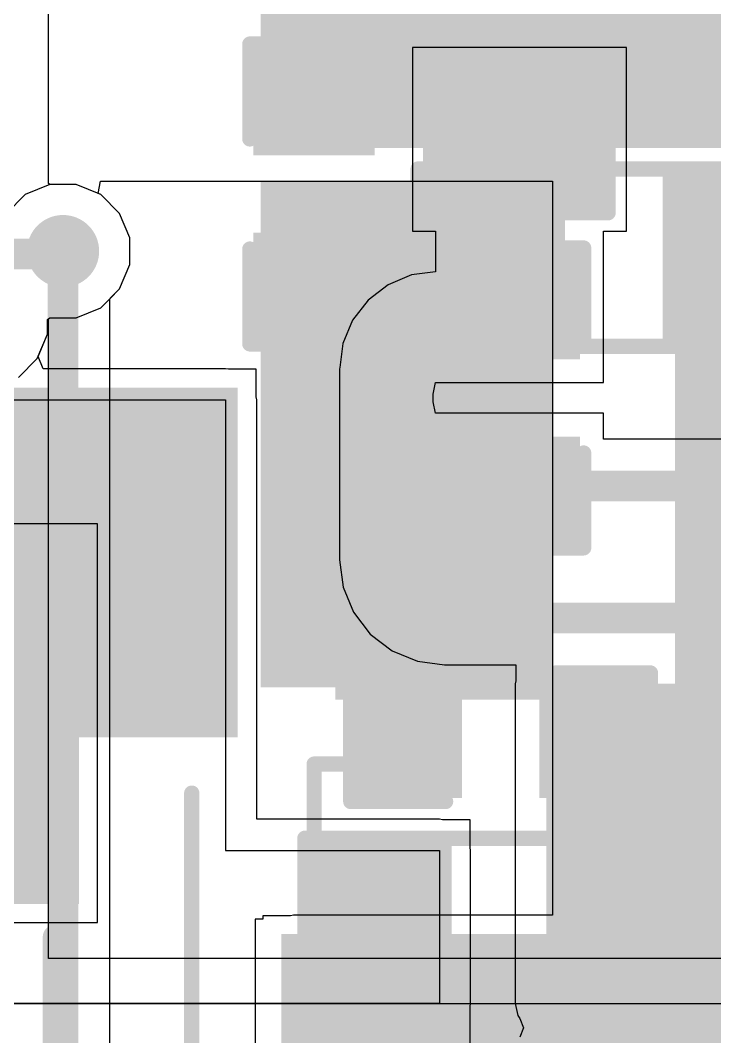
# Model space of a CAD drawing. Header units: inches. Extents: x -0.01 to 2.44, y -0.01 to 2.26.
# Drawn here: x 1.1649 to 1.392, y 1.0444 to 1.3766 of the extents above; entities that cross this region are included whole.
import ezdxf

# ---------------------------------------------------------------- set-up
doc = ezdxf.new("R2010")
doc.units = ezdxf.units.IN
doc.header["$MEASUREMENT"] = 0
for name, color, linetype in [('Bottom Layer', 5, 'Continuous'), ('Bottom Overlay', 54, 'Continuous'), ('Bottom Paste', 16, 'Continuous'), ('Bottom Solder', 6, 'Continuous'), ('GROUND', 16, 'Continuous'), ('POWER', 76, 'Continuous'), ('SIGNAL1', 90, 'Continuous'), ('SIGNAL2', 156, 'Continuous'), ('Top Layer', 1, 'Continuous'), ('Top Overlay', 2, 'Continuous'), ('Top Paste', 8, 'Continuous'), ('Top Solder', 216, 'Continuous'), ('Via Holes', 16, 'Continuous')]:
    doc.layers.add(name, color=color, linetype=linetype)

# ---------------------------------------------------------------- blocks, each defined once
blk = doc.blocks.new('RES_0805_37')
at = {"layer": 'Top Layer'}
for points in [[(-0.06, 0.025), (-0.02, 0.025), (-0.02, -0.025), (-0.06, -0.025)], [(0.02, 0.025), (0.06, 0.025), (0.06, -0.025), (0.02, -0.025)]]:
    blk.add_hatch(color=1, dxfattribs=at).paths.add_polyline_path(points)
at = {"layer": 'Top Paste'}
for points in [[(-0.06, 0.025), (-0.02, 0.025), (-0.02, -0.025), (-0.06, -0.025)], [(0.02, 0.025), (0.06, 0.025), (0.06, -0.025), (0.02, -0.025)]]:
    blk.add_hatch(color=8, dxfattribs=at).paths.add_polyline_path(points)
at = {"layer": 'Top Solder'}
for points in [[(-0.064, 0.029), (-0.016, 0.029), (-0.016, -0.029), (-0.064, -0.029)], [(0.016, 0.029), (0.064, 0.029), (0.064, -0.029), (0.016, -0.029)]]:
    blk.add_hatch(color=216, dxfattribs=at).paths.add_polyline_path(points)
at = {"layer": 'Top Overlay'}
for points in [[(-0.064, -0.029, 0.005, 0.005, 0), (-0.064, 0.029, 0.005, 0.005, 0)], [(-0.064, 0.029, 0.005, 0.005, 0), (0.064, 0.029, 0.005, 0.005, 0)], [(0.064, -0.029, 0.005, 0.005, 0), (0.064, 0.029, 0.005, 0.005, 0)], [(-0.064, -0.029, 0.005, 0.005, 0), (0.064, -0.029, 0.005, 0.005, 0)]]:
    blk.add_lwpolyline(points, format="xyseb", dxfattribs=at)
for points in [[(-0.06525, 0.029, 0.0025, 0.0025, 1), (-0.06275, 0.029, 0.0025, 0.0025, 1)], [(-0.06525, 0.029, 0.0025, 0.0025, 1), (-0.06275, 0.029, 0.0025, 0.0025, 1)], [(0.06275, 0.029, 0.0025, 0.0025, 1), (0.06525, 0.029, 0.0025, 0.0025, 1)], [(0.06275, 0.029, 0.0025, 0.0025, 1), (0.06525, 0.029, 0.0025, 0.0025, 1)], [(-0.06525, -0.029, 0.0025, 0.0025, 1), (-0.06275, -0.029, 0.0025, 0.0025, 1)], [(-0.06525, -0.029, 0.0025, 0.0025, 1), (-0.06275, -0.029, 0.0025, 0.0025, 1)], [(0.06275, -0.029, 0.0025, 0.0025, 1), (0.06525, -0.029, 0.0025, 0.0025, 1)], [(0.06275, -0.029, 0.0025, 0.0025, 1), (0.06525, -0.029, 0.0025, 0.0025, 1)]]:
    blk.add_lwpolyline(points, format="xyseb", close=True, dxfattribs=at)
blk = doc.blocks.new('RES_3920_B_46')
at = {"layer": 'Bottom Layer'}
blk.add_hatch(color=5, dxfattribs=at).paths.add_polyline_path([(-0.21654, 0.12205), (-0.11024, 0.12205), (-0.11024, -0.12205), (-0.21654, -0.12205)])
at = {"layer": 'Bottom Paste'}
blk.add_hatch(color=16, dxfattribs=at).paths.add_polyline_path([(-0.21654, 0.12205), (-0.11024, 0.12205), (-0.11024, -0.12205), (-0.21654, -0.12205)])
at = {"layer": 'Bottom Solder'}
blk.add_hatch(color=6, dxfattribs=at).paths.add_polyline_path([(-0.22054, 0.12605), (-0.10624, 0.12605), (-0.10624, -0.12605), (-0.22054, -0.12605)])
at = {"layer": 'Bottom Overlay'}
blk.add_lwpolyline([(0.082, 0.111, 0.005, 0.005, 0), (-0.088, 0.111, 0.005, 0.005, 0)], format="xyseb", dxfattribs=at)
blk.add_lwpolyline([(-0.08925, 0.111, 0.0025, 0.0025, 1), (-0.08675, 0.111, 0.0025, 0.0025, 1)], format="xyseb", close=True, dxfattribs=at)
blk = doc.blocks.new('RES_0805_B_48')
at = {"layer": 'Bottom Layer'}
for points in [[(-0.06, 0.025), (-0.02, 0.025), (-0.02, -0.025), (-0.06, -0.025)], [(0.02, 0.025), (0.06, 0.025), (0.06, -0.025), (0.02, -0.025)]]:
    blk.add_hatch(color=5, dxfattribs=at).paths.add_polyline_path(points)
at = {"layer": 'Bottom Paste'}
for points in [[(-0.06, 0.025), (-0.02, 0.025), (-0.02, -0.025), (-0.06, -0.025)], [(0.02, 0.025), (0.06, 0.025), (0.06, -0.025), (0.02, -0.025)]]:
    blk.add_hatch(color=16, dxfattribs=at).paths.add_polyline_path(points)
at = {"layer": 'Bottom Solder'}
for points in [[(-0.064, 0.029), (-0.016, 0.029), (-0.016, -0.029), (-0.064, -0.029)], [(0.016, 0.029), (0.064, 0.029), (0.064, -0.029), (0.016, -0.029)]]:
    blk.add_hatch(color=6, dxfattribs=at).paths.add_polyline_path(points)
at = {"layer": 'Bottom Overlay'}
for points in [[(-0.064, -0.029, 0.005, 0.005, 0), (-0.064, 0.029, 0.005, 0.005, 0)], [(-0.064, 0.029, 0.005, 0.005, 0), (0.064, 0.029, 0.005, 0.005, 0)], [(0.064, -0.029, 0.005, 0.005, 0), (0.064, 0.029, 0.005, 0.005, 0)], [(-0.064, -0.029, 0.005, 0.005, 0), (0.064, -0.029, 0.005, 0.005, 0)]]:
    blk.add_lwpolyline(points, format="xyseb", dxfattribs=at)
for points in [[(-0.06525, 0.029, 0.0025, 0.0025, 1), (-0.06275, 0.029, 0.0025, 0.0025, 1)], [(-0.06525, 0.029, 0.0025, 0.0025, 1), (-0.06275, 0.029, 0.0025, 0.0025, 1)], [(0.06275, 0.029, 0.0025, 0.0025, 1), (0.06525, 0.029, 0.0025, 0.0025, 1)], [(0.06275, 0.029, 0.0025, 0.0025, 1), (0.06525, 0.029, 0.0025, 0.0025, 1)], [(-0.06525, -0.029, 0.0025, 0.0025, 1), (-0.06275, -0.029, 0.0025, 0.0025, 1)], [(-0.06525, -0.029, 0.0025, 0.0025, 1), (-0.06275, -0.029, 0.0025, 0.0025, 1)], [(0.06275, -0.029, 0.0025, 0.0025, 1), (0.06525, -0.029, 0.0025, 0.0025, 1)], [(0.06275, -0.029, 0.0025, 0.0025, 1), (0.06525, -0.029, 0.0025, 0.0025, 1)]]:
    blk.add_lwpolyline(points, format="xyseb", close=True, dxfattribs=at)
blk = doc.blocks.new('RES_0805_B_49')
at = {"layer": 'Bottom Layer'}
for points in [[(-0.06, 0.025), (-0.02, 0.025), (-0.02, -0.025), (-0.06, -0.025)], [(0.02, 0.025), (0.06, 0.025), (0.06, -0.025), (0.02, -0.025)]]:
    blk.add_hatch(color=5, dxfattribs=at).paths.add_polyline_path(points)
at = {"layer": 'Bottom Paste'}
for points in [[(-0.06, 0.025), (-0.02, 0.025), (-0.02, -0.025), (-0.06, -0.025)], [(0.02, 0.025), (0.06, 0.025), (0.06, -0.025), (0.02, -0.025)]]:
    blk.add_hatch(color=16, dxfattribs=at).paths.add_polyline_path(points)
at = {"layer": 'Bottom Solder'}
for points in [[(-0.064, 0.029), (-0.016, 0.029), (-0.016, -0.029), (-0.064, -0.029)], [(0.016, 0.029), (0.064, 0.029), (0.064, -0.029), (0.016, -0.029)]]:
    blk.add_hatch(color=6, dxfattribs=at).paths.add_polyline_path(points)
at = {"layer": 'Bottom Overlay'}
for points in [[(-0.064, -0.029, 0.005, 0.005, 0), (-0.064, 0.029, 0.005, 0.005, 0)], [(-0.064, 0.029, 0.005, 0.005, 0), (0.064, 0.029, 0.005, 0.005, 0)], [(0.064, -0.029, 0.005, 0.005, 0), (0.064, 0.029, 0.005, 0.005, 0)], [(-0.064, -0.029, 0.005, 0.005, 0), (0.064, -0.029, 0.005, 0.005, 0)]]:
    blk.add_lwpolyline(points, format="xyseb", dxfattribs=at)
for points in [[(-0.06525, 0.029, 0.0025, 0.0025, 1), (-0.06275, 0.029, 0.0025, 0.0025, 1)], [(-0.06525, 0.029, 0.0025, 0.0025, 1), (-0.06275, 0.029, 0.0025, 0.0025, 1)], [(0.06275, 0.029, 0.0025, 0.0025, 1), (0.06525, 0.029, 0.0025, 0.0025, 1)], [(0.06275, 0.029, 0.0025, 0.0025, 1), (0.06525, 0.029, 0.0025, 0.0025, 1)], [(-0.06525, -0.029, 0.0025, 0.0025, 1), (-0.06275, -0.029, 0.0025, 0.0025, 1)], [(-0.06525, -0.029, 0.0025, 0.0025, 1), (-0.06275, -0.029, 0.0025, 0.0025, 1)], [(0.06275, -0.029, 0.0025, 0.0025, 1), (0.06525, -0.029, 0.0025, 0.0025, 1)], [(0.06275, -0.029, 0.0025, 0.0025, 1), (0.06525, -0.029, 0.0025, 0.0025, 1)]]:
    blk.add_lwpolyline(points, format="xyseb", close=True, dxfattribs=at)
blk = doc.blocks.new('RES_0805_B_51')
at = {"layer": 'Bottom Layer'}
for points in [[(-0.06, 0.025), (-0.02, 0.025), (-0.02, -0.025), (-0.06, -0.025)], [(0.02, 0.025), (0.06, 0.025), (0.06, -0.025), (0.02, -0.025)]]:
    blk.add_hatch(color=5, dxfattribs=at).paths.add_polyline_path(points)
at = {"layer": 'Bottom Paste'}
for points in [[(-0.06, 0.025), (-0.02, 0.025), (-0.02, -0.025), (-0.06, -0.025)], [(0.02, 0.025), (0.06, 0.025), (0.06, -0.025), (0.02, -0.025)]]:
    blk.add_hatch(color=16, dxfattribs=at).paths.add_polyline_path(points)
at = {"layer": 'Bottom Solder'}
for points in [[(-0.064, 0.029), (-0.016, 0.029), (-0.016, -0.029), (-0.064, -0.029)], [(0.016, 0.029), (0.064, 0.029), (0.064, -0.029), (0.016, -0.029)]]:
    blk.add_hatch(color=6, dxfattribs=at).paths.add_polyline_path(points)
at = {"layer": 'Bottom Overlay'}
for points in [[(-0.064, -0.029, 0.005, 0.005, 0), (-0.064, 0.029, 0.005, 0.005, 0)], [(0.064, 0.029, 0.005, 0.005, 0), (-0.064, 0.029, 0.005, 0.005, 0)], [(0.064, -0.029, 0.005, 0.005, 0), (0.064, 0.029, 0.005, 0.005, 0)], [(0.064, -0.029, 0.005, 0.005, 0), (-0.064, -0.029, 0.005, 0.005, 0)]]:
    blk.add_lwpolyline(points, format="xyseb", dxfattribs=at)
for points in [[(-0.06525, 0.029, 0.0025, 0.0025, 1), (-0.06275, 0.029, 0.0025, 0.0025, 1)], [(-0.06525, 0.029, 0.0025, 0.0025, 1), (-0.06275, 0.029, 0.0025, 0.0025, 1)], [(0.06275, 0.029, 0.0025, 0.0025, 1), (0.06525, 0.029, 0.0025, 0.0025, 1)], [(0.06275, 0.029, 0.0025, 0.0025, 1), (0.06525, 0.029, 0.0025, 0.0025, 1)], [(-0.06525, -0.029, 0.0025, 0.0025, 1), (-0.06275, -0.029, 0.0025, 0.0025, 1)], [(-0.06525, -0.029, 0.0025, 0.0025, 1), (-0.06275, -0.029, 0.0025, 0.0025, 1)], [(0.06275, -0.029, 0.0025, 0.0025, 1), (0.06525, -0.029, 0.0025, 0.0025, 1)], [(0.06275, -0.029, 0.0025, 0.0025, 1), (0.06525, -0.029, 0.0025, 0.0025, 1)]]:
    blk.add_lwpolyline(points, format="xyseb", close=True, dxfattribs=at)
blk = doc.blocks.new('TO_252_2L_80')
at = {"layer": 'Top Layer'}
for points in [[(-0.1378, 0.27362), (0.1378, 0.27362), (0.1378, -0.00197), (-0.1378, -0.00197)], [(0.06102, -0.08661), (0.12008, -0.08661), (0.12008, -0.18504), (0.06102, -0.18504)]]:
    blk.add_hatch(color=1, dxfattribs=at).paths.add_polyline_path(points)
at = {"layer": 'Top Paste'}
for points in [[(-0.1378, 0.27362), (0.1378, 0.27362), (0.1378, -0.00197), (-0.1378, -0.00197)], [(0.06102, -0.08661), (0.12008, -0.08661), (0.12008, -0.18504), (0.06102, -0.18504)]]:
    blk.add_hatch(color=8, dxfattribs=at).paths.add_polyline_path(points)
at = {"layer": 'Top Solder'}
for points in [[(-0.1418, 0.27762), (0.1418, 0.27762), (0.1418, -0.00597), (-0.1418, -0.00597)], [(0.05702, -0.08261), (0.12408, -0.08261), (0.12408, -0.18904), (0.05702, -0.18904)]]:
    blk.add_hatch(color=216, dxfattribs=at).paths.add_polyline_path(points)
at = {"layer": 'Top Overlay'}
for points in [[(0.13105, -0.00894, 0.005, 0.005, 0), (0.13105, -0.06153, 0.005, 0.005, 0)], [(0.13105, -0.06153, 0.005, 0.005, 0), (0.11, -0.06153, 0.005, 0.005, 0)], [(0.053, -0.064, 0.005, 0.005, 0), (-0.056, -0.064, 0.005, 0.005, 0)]]:
    blk.add_lwpolyline(points, format="xyseb", dxfattribs=at)
for points in [[(0.1298, -0.00894, 0.0025, 0.0025, 1), (0.1323, -0.00894, 0.0025, 0.0025, 1)], [(0.10875, -0.06153, 0.0025, 0.0025, 1), (0.11125, -0.06153, 0.0025, 0.0025, 1)], [(0.1298, -0.06153, 0.0025, 0.0025, 1), (0.1323, -0.06153, 0.0025, 0.0025, 1)], [(0.1298, -0.06153, 0.0025, 0.0025, 1), (0.1323, -0.06153, 0.0025, 0.0025, 1)], [(0.05175, -0.064, 0.0025, 0.0025, 1), (0.05425, -0.064, 0.0025, 0.0025, 1)]]:
    blk.add_lwpolyline(points, format="xyseb", close=True, dxfattribs=at)
blk = doc.blocks.new('BM04B_GHS_TBT_88')
at = {"layer": 'Top Layer'}
for points in [[(-0.08563, 0.125), (-0.06201, 0.125), (-0.06201, 0.05807), (-0.08563, 0.05807)], [(-0.03642, 0.125), (-0.0128, 0.125), (-0.0128, 0.05807), (-0.03642, 0.05807)], [(0.0128, 0.125), (0.03642, 0.125), (0.03642, 0.05807), (0.0128, 0.05807)], [(0.06201, 0.125), (0.08563, 0.125), (0.08563, 0.05807), (0.06201, 0.05807)], [(-0.16634, 0.01476), (-0.12697, 0.01476), (-0.12697, -0.09547), (-0.16634, -0.09547)], [(0.12697, 0.01476), (0.16634, 0.01476), (0.16634, -0.09547), (0.12697, -0.09547)]]:
    blk.add_hatch(color=1, dxfattribs=at).paths.add_polyline_path(points)
at = {"layer": 'Top Paste'}
for points in [[(-0.08563, 0.125), (-0.06201, 0.125), (-0.06201, 0.05807), (-0.08563, 0.05807)], [(-0.03642, 0.125), (-0.0128, 0.125), (-0.0128, 0.05807), (-0.03642, 0.05807)], [(0.0128, 0.125), (0.03642, 0.125), (0.03642, 0.05807), (0.0128, 0.05807)], [(0.06201, 0.125), (0.08563, 0.125), (0.08563, 0.05807), (0.06201, 0.05807)], [(-0.16634, 0.01476), (-0.12697, 0.01476), (-0.12697, -0.09547), (-0.16634, -0.09547)], [(0.12697, 0.01476), (0.16634, 0.01476), (0.16634, -0.09547), (0.12697, -0.09547)]]:
    blk.add_hatch(color=8, dxfattribs=at).paths.add_polyline_path(points)
at = {"layer": 'Top Solder'}
for points in [[(-0.08963, 0.129), (-0.05801, 0.129), (-0.05801, 0.05407), (-0.08963, 0.05407)], [(-0.04042, 0.129), (-0.0088, 0.129), (-0.0088, 0.05407), (-0.04042, 0.05407)], [(0.0088, 0.129), (0.04042, 0.129), (0.04042, 0.05407), (0.0088, 0.05407)], [(0.05801, 0.129), (0.08963, 0.129), (0.08963, 0.05407), (0.05801, 0.05407)], [(-0.17034, 0.01876), (-0.12297, 0.01876), (-0.12297, -0.09947), (-0.17034, -0.09947)], [(0.12297, 0.01876), (0.17034, 0.01876), (0.17034, -0.09947), (0.12297, -0.09947)]]:
    blk.add_hatch(color=216, dxfattribs=at).paths.add_polyline_path(points)
at = {"layer": 'Top Overlay'}
for points in [[(-0.10039, 0.08366, 0.00787, 0.00787, 0), (-0.1624, 0.08366, 0.00787, 0.00787, 0)], [(-0.1624, 0.08366, 0.00787, 0.00787, 0), (-0.1624, 0.02953, 0.00787, 0.00787, 0)], [(0.1624, 0.08366, 0.00787, 0.00787, 0), (0.10039, 0.08366, 0.00787, 0.00787, 0)], [(0.1624, 0.08366, 0.00787, 0.00787, 0), (0.1624, 0.02953, 0.00787, 0.00787, 0)], [(0.1122, -0.08366, 0.00787, 0.00787, 0), (-0.1122, -0.08366, 0.00787, 0.00787, 0)]]:
    blk.add_lwpolyline(points, format="xyseb", dxfattribs=at)
for points in [[(-0.16437, 0.08366, 0.00394, 0.00394, 1), (-0.16043, 0.08366, 0.00394, 0.00394, 1)], [(-0.16437, 0.08366, 0.00394, 0.00394, 1), (-0.16043, 0.08366, 0.00394, 0.00394, 1)], [(-0.10236, 0.08366, 0.00394, 0.00394, 1), (-0.09843, 0.08366, 0.00394, 0.00394, 1)], [(0.09843, 0.08366, 0.00394, 0.00394, 1), (0.10236, 0.08366, 0.00394, 0.00394, 1)], [(0.16043, 0.08366, 0.00394, 0.00394, 1), (0.16437, 0.08366, 0.00394, 0.00394, 1)], [(0.16043, 0.08366, 0.00394, 0.00394, 1), (0.16437, 0.08366, 0.00394, 0.00394, 1)], [(-0.16437, 0.02953, 0.00394, 0.00394, 1), (-0.16043, 0.02953, 0.00394, 0.00394, 1)], [(0.16043, 0.02953, 0.00394, 0.00394, 1), (0.16437, 0.02953, 0.00394, 0.00394, 1)], [(-0.11417, -0.08366, 0.00394, 0.00394, 1), (-0.11024, -0.08366, 0.00394, 0.00394, 1)], [(0.11024, -0.08366, 0.00394, 0.00394, 1), (0.11417, -0.08366, 0.00394, 0.00394, 1)]]:
    blk.add_lwpolyline(points, format="xyseb", close=True, dxfattribs=at)
blk = doc.blocks.new('C___0603_107')
at = {"layer": 'Top Layer'}
for points in [[(-0.015, 0.0175), (-0.015, -0.0175), (-0.045, -0.0175), (-0.045, 0.0175)], [(0.045, 0.0175), (0.045, -0.0175), (0.015, -0.0175), (0.015, 0.0175)]]:
    blk.add_hatch(color=1, dxfattribs=at).paths.add_polyline_path(points)
at = {"layer": 'Top Paste'}
for points in [[(-0.015, 0.0175), (-0.015, -0.0175), (-0.045, -0.0175), (-0.045, 0.0175)], [(0.045, 0.0175), (0.045, -0.0175), (0.015, -0.0175), (0.015, 0.0175)]]:
    blk.add_hatch(color=8, dxfattribs=at).paths.add_polyline_path(points)
at = {"layer": 'Top Solder'}
for points in [[(-0.01264, 0.01986), (-0.01264, -0.01986), (-0.04736, -0.01986), (-0.04736, 0.01986)], [(0.04736, 0.01986), (0.04736, -0.01986), (0.01264, -0.01986), (0.01264, 0.01986)]]:
    blk.add_hatch(color=216, dxfattribs=at).paths.add_polyline_path(points)
at = {"layer": 'Top Overlay'}
for points in [[(-0.049, 0.021, 0.005, 0.005, 0), (-0.049, -0.021, 0.005, 0.005, 0)], [(-0.049, 0.021, 0.005, 0.005, 0), (-0.018, 0.021, 0.005, 0.005, 0)], [(0.018, 0.021, 0.005, 0.005, 0), (0.049, 0.021, 0.005, 0.005, 0)], [(0.049, 0.021, 0.005, 0.005, 0), (0.049, -0.021, 0.005, 0.005, 0)], [(-0.049, -0.021, 0.005, 0.005, 0), (-0.018, -0.021, 0.005, 0.005, 0)], [(0.018, -0.021, 0.005, 0.005, 0), (0.049, -0.021, 0.005, 0.005, 0)]]:
    blk.add_lwpolyline(points, format="xyseb", dxfattribs=at)
for points in [[(-0.05025, 0.021, 0.0025, 0.0025, 1), (-0.04775, 0.021, 0.0025, 0.0025, 1)], [(-0.05025, 0.021, 0.0025, 0.0025, 1), (-0.04775, 0.021, 0.0025, 0.0025, 1)], [(-0.01925, 0.021, 0.0025, 0.0025, 1), (-0.01675, 0.021, 0.0025, 0.0025, 1)], [(0.01675, 0.021, 0.0025, 0.0025, 1), (0.01925, 0.021, 0.0025, 0.0025, 1)], [(0.04775, 0.021, 0.0025, 0.0025, 1), (0.05025, 0.021, 0.0025, 0.0025, 1)], [(0.04775, 0.021, 0.0025, 0.0025, 1), (0.05025, 0.021, 0.0025, 0.0025, 1)], [(-0.05025, -0.021, 0.0025, 0.0025, 1), (-0.04775, -0.021, 0.0025, 0.0025, 1)], [(-0.05025, -0.021, 0.0025, 0.0025, 1), (-0.04775, -0.021, 0.0025, 0.0025, 1)], [(-0.01925, -0.021, 0.0025, 0.0025, 1), (-0.01675, -0.021, 0.0025, 0.0025, 1)], [(0.01675, -0.021, 0.0025, 0.0025, 1), (0.01925, -0.021, 0.0025, 0.0025, 1)], [(0.04775, -0.021, 0.0025, 0.0025, 1), (0.05025, -0.021, 0.0025, 0.0025, 1)], [(0.04775, -0.021, 0.0025, 0.0025, 1), (0.05025, -0.021, 0.0025, 0.0025, 1)]]:
    blk.add_lwpolyline(points, format="xyseb", close=True, dxfattribs=at)
blk = doc.blocks.new('C___0603_B_116')
at = {"layer": 'Bottom Layer'}
for points in [[(-0.045, -0.0175), (-0.045, 0.0175), (-0.015, 0.0175), (-0.015, -0.0175)], [(0.015, -0.0175), (0.015, 0.0175), (0.045, 0.0175), (0.045, -0.0175)]]:
    blk.add_hatch(color=5, dxfattribs=at).paths.add_polyline_path(points)
at = {"layer": 'Bottom Paste'}
for points in [[(-0.045, -0.0175), (-0.045, 0.0175), (-0.015, 0.0175), (-0.015, -0.0175)], [(0.015, -0.0175), (0.015, 0.0175), (0.045, 0.0175), (0.045, -0.0175)]]:
    blk.add_hatch(color=16, dxfattribs=at).paths.add_polyline_path(points)
at = {"layer": 'Bottom Solder'}
for points in [[(-0.04736, -0.01986), (-0.04736, 0.01986), (-0.01264, 0.01986), (-0.01264, -0.01986)], [(0.01264, -0.01986), (0.01264, 0.01986), (0.04736, 0.01986), (0.04736, -0.01986)]]:
    blk.add_hatch(color=6, dxfattribs=at).paths.add_polyline_path(points)
at = {"layer": 'Bottom Overlay'}
for points in [[(-0.018, 0.021, 0.005, 0.005, 0), (-0.049, 0.021, 0.005, 0.005, 0)], [(-0.049, 0.021, 0.005, 0.005, 0), (-0.049, -0.021, 0.005, 0.005, 0)], [(0.049, 0.021, 0.005, 0.005, 0), (0.018, 0.021, 0.005, 0.005, 0)], [(0.049, 0.021, 0.005, 0.005, 0), (0.049, -0.021, 0.005, 0.005, 0)], [(-0.018, -0.021, 0.005, 0.005, 0), (-0.049, -0.021, 0.005, 0.005, 0)], [(0.049, -0.021, 0.005, 0.005, 0), (0.018, -0.021, 0.005, 0.005, 0)]]:
    blk.add_lwpolyline(points, format="xyseb", dxfattribs=at)
for points in [[(-0.05025, 0.021, 0.0025, 0.0025, 1), (-0.04775, 0.021, 0.0025, 0.0025, 1)], [(-0.05025, 0.021, 0.0025, 0.0025, 1), (-0.04775, 0.021, 0.0025, 0.0025, 1)], [(-0.01925, 0.021, 0.0025, 0.0025, 1), (-0.01675, 0.021, 0.0025, 0.0025, 1)], [(0.01675, 0.021, 0.0025, 0.0025, 1), (0.01925, 0.021, 0.0025, 0.0025, 1)], [(0.04775, 0.021, 0.0025, 0.0025, 1), (0.05025, 0.021, 0.0025, 0.0025, 1)], [(0.04775, 0.021, 0.0025, 0.0025, 1), (0.05025, 0.021, 0.0025, 0.0025, 1)], [(-0.05025, -0.021, 0.0025, 0.0025, 1), (-0.04775, -0.021, 0.0025, 0.0025, 1)], [(-0.05025, -0.021, 0.0025, 0.0025, 1), (-0.04775, -0.021, 0.0025, 0.0025, 1)], [(-0.01925, -0.021, 0.0025, 0.0025, 1), (-0.01675, -0.021, 0.0025, 0.0025, 1)], [(0.01675, -0.021, 0.0025, 0.0025, 1), (0.01925, -0.021, 0.0025, 0.0025, 1)], [(0.04775, -0.021, 0.0025, 0.0025, 1), (0.05025, -0.021, 0.0025, 0.0025, 1)], [(0.04775, -0.021, 0.0025, 0.0025, 1), (0.05025, -0.021, 0.0025, 0.0025, 1)]]:
    blk.add_lwpolyline(points, format="xyseb", close=True, dxfattribs=at)
blk = doc.blocks.new('C___0603_B_118')
at = {"layer": 'Bottom Layer'}
for points in [[(-0.045, -0.0175), (-0.045, 0.0175), (-0.015, 0.0175), (-0.015, -0.0175)], [(0.015, -0.0175), (0.015, 0.0175), (0.045, 0.0175), (0.045, -0.0175)]]:
    blk.add_hatch(color=5, dxfattribs=at).paths.add_polyline_path(points)
at = {"layer": 'Bottom Paste'}
for points in [[(-0.045, -0.0175), (-0.045, 0.0175), (-0.015, 0.0175), (-0.015, -0.0175)], [(0.015, -0.0175), (0.015, 0.0175), (0.045, 0.0175), (0.045, -0.0175)]]:
    blk.add_hatch(color=16, dxfattribs=at).paths.add_polyline_path(points)
at = {"layer": 'Bottom Solder'}
for points in [[(-0.04736, -0.01986), (-0.04736, 0.01986), (-0.01264, 0.01986), (-0.01264, -0.01986)], [(0.01264, -0.01986), (0.01264, 0.01986), (0.04736, 0.01986), (0.04736, -0.01986)]]:
    blk.add_hatch(color=6, dxfattribs=at).paths.add_polyline_path(points)
at = {"layer": 'Bottom Overlay'}
for points in [[(-0.049, 0.021, 0.005, 0.005, 0), (-0.018, 0.021, 0.005, 0.005, 0)], [(-0.049, 0.021, 0.005, 0.005, 0), (-0.049, -0.021, 0.005, 0.005, 0)], [(0.018, 0.021, 0.005, 0.005, 0), (0.049, 0.021, 0.005, 0.005, 0)], [(0.049, 0.021, 0.005, 0.005, 0), (0.049, -0.021, 0.005, 0.005, 0)], [(-0.049, -0.021, 0.005, 0.005, 0), (-0.018, -0.021, 0.005, 0.005, 0)], [(0.018, -0.021, 0.005, 0.005, 0), (0.049, -0.021, 0.005, 0.005, 0)]]:
    blk.add_lwpolyline(points, format="xyseb", dxfattribs=at)
for points in [[(-0.05025, 0.021, 0.0025, 0.0025, 1), (-0.04775, 0.021, 0.0025, 0.0025, 1)], [(-0.05025, 0.021, 0.0025, 0.0025, 1), (-0.04775, 0.021, 0.0025, 0.0025, 1)], [(-0.01925, 0.021, 0.0025, 0.0025, 1), (-0.01675, 0.021, 0.0025, 0.0025, 1)], [(0.01675, 0.021, 0.0025, 0.0025, 1), (0.01925, 0.021, 0.0025, 0.0025, 1)], [(0.04775, 0.021, 0.0025, 0.0025, 1), (0.05025, 0.021, 0.0025, 0.0025, 1)], [(0.04775, 0.021, 0.0025, 0.0025, 1), (0.05025, 0.021, 0.0025, 0.0025, 1)], [(-0.05025, -0.021, 0.0025, 0.0025, 1), (-0.04775, -0.021, 0.0025, 0.0025, 1)], [(-0.05025, -0.021, 0.0025, 0.0025, 1), (-0.04775, -0.021, 0.0025, 0.0025, 1)], [(-0.01925, -0.021, 0.0025, 0.0025, 1), (-0.01675, -0.021, 0.0025, 0.0025, 1)], [(0.01675, -0.021, 0.0025, 0.0025, 1), (0.01925, -0.021, 0.0025, 0.0025, 1)], [(0.04775, -0.021, 0.0025, 0.0025, 1), (0.05025, -0.021, 0.0025, 0.0025, 1)], [(0.04775, -0.021, 0.0025, 0.0025, 1), (0.05025, -0.021, 0.0025, 0.0025, 1)]]:
    blk.add_lwpolyline(points, format="xyseb", close=True, dxfattribs=at)

msp = doc.modelspace()

# ---------------------------------------------------------------- hatches: boundary and pattern name
at = {"layer": 'Bottom Layer'}
h = msp.add_hatch(color=5, dxfattribs=at)
edge = h.paths.add_edge_path()
edge.add_arc((1.1789, 1.30116), 0.01181, 0, 360)
msp.add_hatch(color=5, dxfattribs=at).paths.add_polyline_path([(1.337, 1.05527), (1.4385, 1.05527), (1.4385, 1.15977), (1.337, 1.15977)])
at = {"layer": 'GROUND'}
h = msp.add_hatch(color=16, dxfattribs=at)
edge = h.paths.add_edge_path()
edge.add_arc((1.1789, 1.30116), 0.01181, 0, 360)
at = {"layer": 'POWER'}
h = msp.add_hatch(color=76, dxfattribs=at)
edge = h.paths.add_edge_path()
edge.add_arc((1.1789, 1.30116), 0.01181, 0, 360)
at = {"layer": 'SIGNAL1'}
h = msp.add_hatch(color=90, dxfattribs=at)
edge = h.paths.add_edge_path()
edge.add_arc((1.1789, 1.30116), 0.01181, 0, 360)
at = {"layer": 'SIGNAL2'}
h = msp.add_hatch(color=156, dxfattribs=at)
edge = h.paths.add_edge_path()
edge.add_arc((1.1789, 1.30116), 0.01181, 0, 360)
at = {"layer": 'Top Layer'}
for points in [[(1.2435, 1.33484), (1.4365, 1.33484), (1.4365, 1.39276), (1.2435, 1.39276)], [(1.2435, 1.15858), (1.339, 1.15858), (1.339, 1.324), (1.2435, 1.324)], [(1.379, 1.15858), (1.51215, 1.15858), (1.51215, 1.32517), (1.379, 1.32517)], [(1.25428, 0.79835), (1.83134, 0.79835), (1.83134, 1.07394), (1.25428, 1.07394)]]:
    msp.add_hatch(color=1, dxfattribs=at).paths.add_polyline_path(points)
h = msp.add_hatch(color=1, dxfattribs=at)
edge = h.paths.add_edge_path()
edge.add_arc((1.1789, 1.30116), 0.01181, 0, 360)
at = {"layer": 'Via Holes'}
h = msp.add_hatch(color=7, dxfattribs=at)
edge = h.paths.add_edge_path()
edge.add_arc((1.1789, 1.30116), 0.00591, 0, 360)

# ---------------------------------------------------------------- linework, layer by layer
at = {"layer": 'Bottom Layer'}
for p, q in [((1.36315, 1.3677), (1.29315, 1.3677)), ((1.29315, 1.3677), (1.29315, 1.3077)), ((1.36315, 1.3077), (1.36315, 1.3677)), ((1.17456, 1.32297), (1.16654, 1.31965)), ((1.18324, 1.32297), (1.17456, 1.32297)), ((1.19125, 1.31965), (1.18324, 1.32297)), ((1.16654, 1.31965), (1.16041, 1.31351)), ((1.19739, 1.31351), (1.19125, 1.31965)), ((1.20071, 1.3055), (1.19739, 1.31351)), ((1.29315, 1.3077), (1.30065, 1.3077)), ((1.30065, 1.3077), (1.30065, 1.29438)), ((1.35565, 1.25817), (1.35565, 1.3077)), ((1.35565, 1.3077), (1.36315, 1.3077)), ((1.20071, 1.29682), (1.20071, 1.3055)), ((1.19739, 1.2888), (1.20071, 1.29682)), ((1.29285, 1.29336), (1.28521, 1.29019)), ((1.30065, 1.29438), (1.29285, 1.29336)), ((1.28521, 1.29019), (1.27865, 1.28515)), ((1.19125, 1.28267), (1.19739, 1.2888)), ((1.18324, 1.27935), (1.19125, 1.28267)), ((1.27865, 1.28515), (1.27361, 1.27859)), ((1.17377, 1.27882), (1.17456, 1.27935)), ((1.17456, 1.27935), (1.18324, 1.27935)), ((1.17377, 1.27405), (1.17377, 1.27882)), ((1.27361, 1.27859), (1.27044, 1.27094)), ((1.17074, 1.26673), (1.17377, 1.27405)), ((1.27044, 1.27094), (1.26941, 1.26308)), ((1.17237, 1.26273), (1.17074, 1.26673)), ((1.23205, 1.26273), (1.17237, 1.26273)), ((1.23303, 1.26254), (1.23205, 1.26273)), ((1.24205, 1.26254), (1.23303, 1.26254)), ((1.24205, 1.25352), (1.24205, 1.26254)), ((1.26941, 1.26308), (1.26934, 1.26274)), ((1.26934, 1.26274), (1.26934, 1.20025)), ((1.29993, 1.25446), (1.30065, 1.25817)), ((1.30065, 1.25817), (1.35565, 1.25817)), ((0.922, 1.25254), (1.23205, 1.25254)), ((1.23205, 1.25254), (1.23205, 1.10527)), ((1.24224, 1.25254), (1.24205, 1.25352)), ((1.24224, 1.11546), (1.24224, 1.25254)), ((1.29993, 1.25187), (1.29993, 1.25446)), ((1.30065, 1.24817), (1.29993, 1.25187)), ((1.35565, 1.24817), (1.30065, 1.24817)), ((1.35565, 1.2397), (1.35565, 1.24817)), ((1.3955, 1.2397), (1.35565, 1.2397)), ((1.26934, 1.20025), (1.26934, 1.20025)), ((1.26934, 1.20025), (1.27051, 1.19137)), ((1.27051, 1.19137), (1.27394, 1.1831)), ((1.27394, 1.1831), (1.27939, 1.17599)), ((1.27939, 1.17599), (1.28649, 1.17054)), ((1.28649, 1.17054), (1.29477, 1.16711)), ((1.29477, 1.16711), (1.30364, 1.16594)), ((1.30364, 1.16594), (1.30365, 1.16594)), ((1.30365, 1.16594), (1.327, 1.16594)), ((1.327, 1.16594), (1.327, 1.16075)), ((1.327, 1.16075), (1.3268, 1.15977)), ((1.3268, 1.15977), (1.3268, 1.05527)), ((1.302, 1.11546), (1.24224, 1.11546)), ((1.30298, 1.11527), (1.302, 1.11546)), ((1.312, 1.11527), (1.30298, 1.11527)), ((1.312, 1.10625), (1.312, 1.11527)), ((1.3122, 1.10527), (1.312, 1.10625)), ((1.23205, 1.10527), (1.302, 1.10527)), ((1.302, 1.10527), (1.302, 1.05527)), ((1.3122, 1.05527), (1.3122, 1.10527)), ((1.302, 1.05527), (1.09674, 1.05527)), ((1.312, 1.05428), (1.3122, 1.05527)), ((1.312, 1.04025), (1.312, 1.05428)), ((1.3268, 1.05527), (1.32758, 1.05137)), ((1.32758, 1.05137), (1.3283, 1.05029)), ((1.3283, 1.05029), (1.32948, 1.04727)), ((1.32948, 1.04727), (1.3283, 1.04424))]:
    msp.add_line(p, q, dxfattribs=at)
for points in [[(1.32815, 1.28317, 0.01, 0.01, 0), (1.32815, 1.3377, 0.01, 0.01, 0)], [(1.28463, 1.26274, 0.01, 0.01, -0.414214), (1.30106, 1.27917, 0.01, 0.01, 0)], [(1.30106, 1.27917, 0.01, 0.01, 0), (1.32815, 1.27917, 0.01, 0.01, 0)], [(1.28463, 1.20025, 0.01, 0.01, 0), (1.28463, 1.26274, 0.01, 0.01, 0)], [(1.32815, 1.21917, 0.01, 0.01, 0), (1.33339, 1.22441, 0.01, 0.01, 0)], [(1.33339, 1.22441, 0.01, 0.01, 0), (1.42324, 1.22441, 0.01, 0.01, 0)], [(1.30365, 1.18124, 0.01, 0.01, -0.414214), (1.28463, 1.20025, 0.01, 0.01, 0)], [(1.30365, 1.18124, 0.01, 0.01, 0), (1.44599, 1.18124, 0.01, 0.01, 0)]]:
    msp.add_lwpolyline(points, format="xyseb", dxfattribs=at)
for points in [[(1.32565, 1.3377, 0.005, 0.005, 1), (1.33065, 1.3377, 0.005, 0.005, 1)], [(1.32565, 1.28317, 0.005, 0.005, 1), (1.33065, 1.28317, 0.005, 0.005, 1)], [(1.29856, 1.27917, 0.005, 0.005, 1), (1.30356, 1.27917, 0.005, 0.005, 1)], [(1.29856, 1.27917, 0.005, 0.005, 1), (1.30356, 1.27917, 0.005, 0.005, 1)], [(1.32565, 1.27917, 0.005, 0.005, 1), (1.33065, 1.27917, 0.005, 0.005, 1)], [(1.28213, 1.26274, 0.005, 0.005, 1), (1.28713, 1.26274, 0.005, 0.005, 1)], [(1.28213, 1.26274, 0.005, 0.005, 1), (1.28713, 1.26274, 0.005, 0.005, 1)], [(1.33089, 1.22441, 0.005, 0.005, 1), (1.33589, 1.22441, 0.005, 0.005, 1)], [(1.33089, 1.22441, 0.005, 0.005, 1), (1.33589, 1.22441, 0.005, 0.005, 1)], [(1.32565, 1.21917, 0.005, 0.005, 1), (1.33065, 1.21917, 0.005, 0.005, 1)], [(1.28213, 1.20025, 0.005, 0.005, 1), (1.28713, 1.20025, 0.005, 0.005, 1)], [(1.28213, 1.20025, 0.005, 0.005, 1), (1.28713, 1.20025, 0.005, 0.005, 1)], [(1.30115, 1.18124, 0.005, 0.005, 1), (1.30615, 1.18124, 0.005, 0.005, 1)], [(1.30115, 1.18124, 0.005, 0.005, 1), (1.30615, 1.18124, 0.005, 0.005, 1)]]:
    msp.add_lwpolyline(points, format="xyseb", close=True, dxfattribs=at)
at = {"layer": 'GROUND'}
for p, q in [((1.17456, 1.32297), (1.16654, 1.31965)), ((1.18324, 1.32297), (1.17456, 1.32297)), ((1.19125, 1.31965), (1.18324, 1.32297)), ((1.16654, 1.31965), (1.16041, 1.31351)), ((1.19739, 1.31351), (1.19125, 1.31965)), ((1.20071, 1.3055), (1.19739, 1.31351)), ((1.20071, 1.29682), (1.20071, 1.3055)), ((1.19739, 1.2888), (1.20071, 1.29682)), ((1.19125, 1.28267), (1.19739, 1.2888)), ((1.18324, 1.27935), (1.19125, 1.28267)), ((1.17377, 1.27882), (1.17456, 1.27935)), ((1.17456, 1.27935), (1.18324, 1.27935)), ((1.17377, 1.27405), (1.17377, 1.27882)), ((1.17045, 1.26603), (1.17377, 1.27405)), ((1.16431, 1.25989), (1.17045, 1.26603))]:
    msp.add_line(p, q, dxfattribs=at)
at = {"layer": 'POWER'}
for p, q in [((1.17414, 1.32325), (1.17414, 1.48359)), ((1.17456, 1.32297), (1.17414, 1.32325)), ((1.18324, 1.32297), (1.17456, 1.32297)), ((1.19125, 1.31965), (1.18324, 1.32297)), ((1.19739, 1.31351), (1.19125, 1.31965)), ((1.20071, 1.3055), (1.19739, 1.31351)), ((1.20071, 1.29682), (1.20071, 1.3055)), ((1.19739, 1.2888), (1.20071, 1.29682)), ((1.19125, 1.28267), (1.19739, 1.2888)), ((1.18324, 1.27935), (1.19125, 1.28267)), ((1.17414, 1.27907), (1.17456, 1.27935)), ((1.17414, 1.07), (1.17414, 1.27907)), ((1.17456, 1.27935), (1.18324, 1.27935)), ((1.686, 1.07), (1.17414, 1.07)), ((0.90553, 1.05527), (2.03705, 1.05527))]:
    msp.add_line(p, q, dxfattribs=at)
at = {"layer": 'SIGNAL1'}
for p, q in [((1.17456, 1.32297), (1.16654, 1.31965)), ((1.18324, 1.32297), (1.17456, 1.32297)), ((1.19125, 1.31965), (1.18324, 1.32297)), ((1.16654, 1.31965), (1.16041, 1.31351)), ((1.19739, 1.31351), (1.19125, 1.31965)), ((1.20071, 1.3055), (1.19739, 1.31351)), ((1.20071, 1.29682), (1.20071, 1.3055)), ((1.19739, 1.2888), (1.20071, 1.29682)), ((1.19125, 1.28267), (1.19739, 1.2888)), ((1.18324, 1.27935), (1.19125, 1.28267)), ((1.17377, 1.27882), (1.17456, 1.27935)), ((1.17456, 1.27935), (1.18324, 1.27935)), ((1.17377, 1.27405), (1.17377, 1.27882)), ((1.17045, 1.26603), (1.17377, 1.27405)), ((1.16431, 1.25989), (1.17045, 1.26603))]:
    msp.add_line(p, q, dxfattribs=at)
at = {"layer": 'SIGNAL2'}
for p, q in [((1.17456, 1.32297), (1.16654, 1.31965)), ((1.18324, 1.32297), (1.17456, 1.32297)), ((1.19125, 1.31965), (1.18324, 1.32297)), ((1.16654, 1.31965), (1.16041, 1.31351)), ((1.19739, 1.31351), (1.19125, 1.31965)), ((1.20071, 1.3055), (1.19739, 1.31351)), ((1.20071, 1.29682), (1.20071, 1.3055)), ((1.19739, 1.2888), (1.20071, 1.29682)), ((1.19419, 1.28561), (1.19739, 1.2888)), ((1.19419, 0.51471), (1.19419, 1.28561))]:
    msp.add_line(p, q, dxfattribs=at)
msp.add_lwpolyline([(1.1789, 0.34982, 0.01, 0.01, 0), (1.1789, 1.30116, 0.01, 0.01, 0)], format="xyseb", dxfattribs=at)
msp.add_lwpolyline([(1.1764, 1.30116, 0.005, 0.005, 1), (1.1814, 1.30116, 0.005, 0.005, 1)], format="xyseb", close=True, dxfattribs=at)
at = {"layer": 'Top Layer'}
for p, q in [((1.1904, 1.32), (1.1912, 1.324)), ((1.1912, 1.324), (1.339, 1.324)), ((1.339, 1.324), (1.339, 1.08413)), ((1.19125, 1.31965), (1.1904, 1.32)), ((1.19739, 1.31351), (1.19125, 1.31965)), ((1.20071, 1.3055), (1.19739, 1.31351)), ((1.20071, 1.29682), (1.20071, 1.3055)), ((1.19739, 1.2888), (1.20071, 1.29682)), ((1.19125, 1.28267), (1.19739, 1.2888)), ((1.18324, 1.27935), (1.19125, 1.28267)), ((1.17377, 1.27882), (1.17456, 1.27935)), ((1.17456, 1.27935), (1.18324, 1.27935)), ((1.17377, 1.27405), (1.17377, 1.27882)), ((1.17045, 1.26603), (1.17377, 1.27405)), ((1.16431, 1.25989), (1.17045, 1.26603)), ((1.19016, 1.21201), (1.13079, 1.21201)), ((1.19016, 1.08177), (1.19016, 1.21201)), ((1.25329, 1.08394), (1.24428, 1.08394)), ((1.24428, 1.08394), (1.24428, 1.08276)), ((1.25428, 1.08413), (1.25329, 1.08394)), ((1.339, 1.08413), (1.25428, 1.08413)), ((1.13079, 1.08177), (1.19016, 1.08177)), ((1.24428, 1.08276), (1.24171, 1.08276)), ((1.24171, 1.08276), (1.24171, 0.912))]:
    msp.add_line(p, q, dxfattribs=at)
for points in [[(1.178, 1.30026, 0.01, 0.01, 0), (1.1789, 1.30116, 0.01, 0.01, 0)], [(1.11589, 1.30026, 0.01, 0.01, 0), (1.178, 1.30026, 0.01, 0.01, 0)]]:
    msp.add_lwpolyline(points, format="xyseb", dxfattribs=at)
for points in [[(1.1764, 1.30116, 0.005, 0.005, 1), (1.1814, 1.30116, 0.005, 0.005, 1)], [(1.1755, 1.30026, 0.005, 0.005, 1), (1.1805, 1.30026, 0.005, 0.005, 1)], [(1.1755, 1.30026, 0.005, 0.005, 1), (1.1805, 1.30026, 0.005, 0.005, 1)]]:
    msp.add_lwpolyline(points, format="xyseb", close=True, dxfattribs=at)

# ---------------------------------------------------------------- block references
for name, p, rotation in [('RES_0805_B_51', (1.32815, 1.3777), 270), ('C___0603_107', (1.261, 1.31984), 90), ('C___0603_B_118', (1.32815, 1.25317), 90), ('TO_252_2L_80', (1.39207, 1.07197), 180), ('RES_3920_B_46', (1.11, 1.036), 270), ('BM04B_GHS_TBT_88', (1.01382, 1.10654), 180), ('C___0603_B_116', (1.322, 1.14227), 180)]:
    msp.add_blockref(name, p, dxfattribs=dict(rotation=rotation))
for name, p in [('RES_0805_37', (1.359, 1.299)), ('RES_0805_B_49', (1.322, 1.08027)), ('RES_0805_B_48', (1.322, 1.01427))]:
    msp.add_blockref(name, p)

doc.saveas('drawing.dxf')
